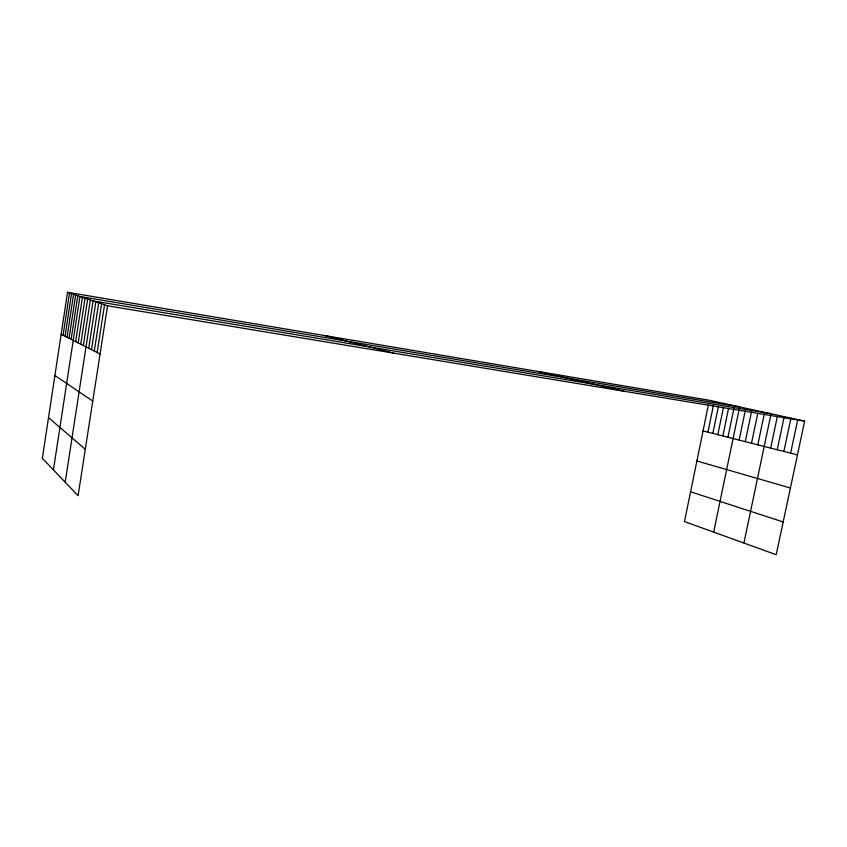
<?xml version="1.0" encoding="UTF-8"?>
<svg xmlns="http://www.w3.org/2000/svg" width="847" height="847" viewBox="0 0 847 847"><rect width="100%" height="100%" fill="white"/><g stroke="black" fill="none" stroke-linecap="round" stroke-linejoin="round"><path stroke-width="1.27" d="M67.527 292.289L42.35 458.259L78.093 495.728L107.537 305.809L67.527 292.289L709.331 400.282L804.65 421.118L776.201 554.711L684.482 521.572L708.547 404.114M63.08 335.296L69.518 292.956M65.05 336.291L71.529 293.644M67.04 337.297L73.583 294.333M69.073 338.324L75.669 295.042M71.127 339.361L77.776 295.751M53.435 469.884L79.925 296.471L739.653 406.909M75.679 341.659L82.455 297.329M78.199 342.929L85.049 298.208M80.751 344.221L87.675 299.097M83.366 345.534L90.354 299.997M65.198 482.218L93.085 300.929L771.066 413.77L743.91 543.043M88.723 348.244L95.87 301.86M91.476 349.631L98.707 302.824M94.292 351.05L101.598 303.798M97.151 352.5L104.541 304.793M707.923 432.15L713.46 405.205M712.846 433.399L718.425 406.316M717.822 434.67L723.476 407.28M722.862 435.94L728.547 408.402M727.944 437.232L733.936 408.286M713.672 532.117L739.124 409.44M739.145 440.08L745.244 410.795M745.286 441.636L751.967 409.599M751.511 443.214L757.716 413.558M757.811 444.823L764.354 413.611M770.675 448.084L777.334 416.47M777.239 449.746L784.227 416.65M783.888 451.44L790.939 418.122M790.622 453.145L797.747 419.604M107.537 305.809L804.65 421.118M538.819 371.589L624.631 391.335M703.052 430.911L797.461 454.881M325.132 335.634L393.823 353.157M696.89 460.98L790.41 488.01M690.58 491.8L783.179 521.953M61.153 334.321L100.073 353.972M54.907 375.496L92.768 401.107M48.512 417.635L85.293 449.302"/></g></svg>
